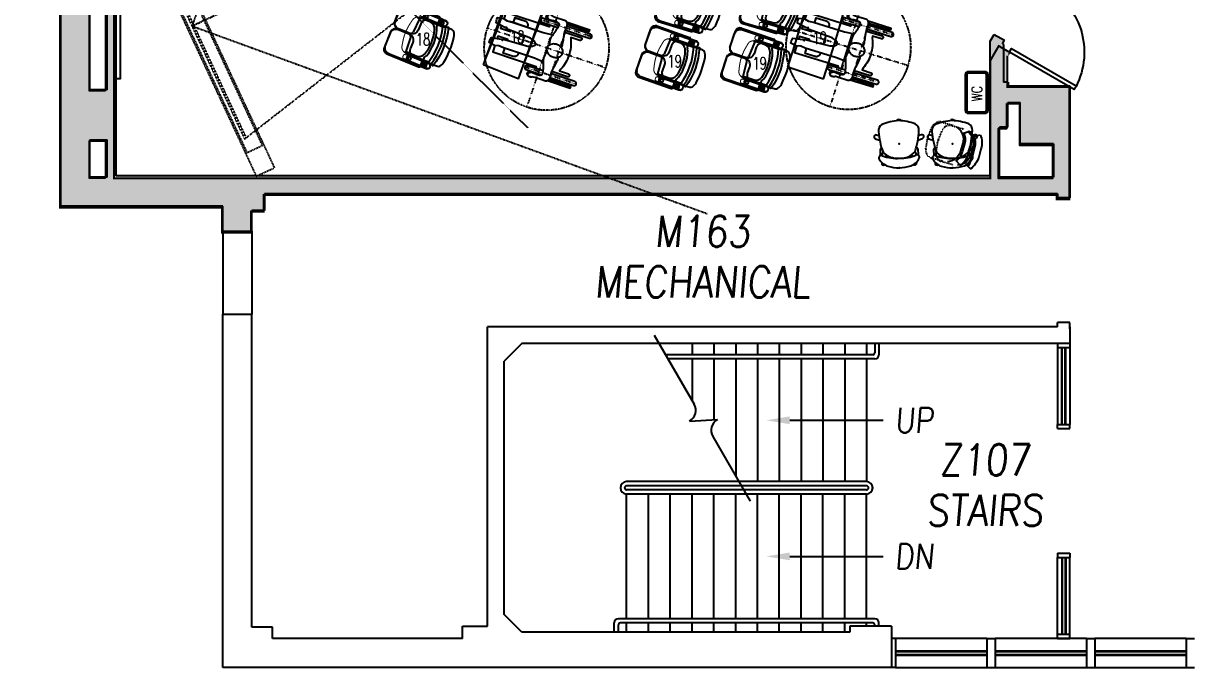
# Model space of a CAD drawing. Extents: x 689 to 4377, y 664 to 3532.
# Drawn here: x 3105 to 3669, y 664 to 974 of the extents above; entities that cross this region are included whole.
import ezdxf
from ezdxf.enums import TextEntityAlignment as Align

# ---------------------------------------------------------------- set-up
doc = ezdxf.new("R2010")
doc.units = 0
doc.header["$MEASUREMENT"] = 0
for name, pattern in [('CENTER2', [1.125, 0.75, -0.125, 0.125, -0.125]), ('DASHED2', [0.375, 0.25, -0.125]), ('DOT', [0.25, 0, -0.25]), ('DOT2', [0.125, 0, -0.125])]:
    doc.linetypes.add(name, pattern=pattern)
doc.layers.get('0').update_dxf_attribs({"linetype": 'CONTINUOUS'})
for name, color, linetype in [('162-A-TXT', 7, 'CONTINUOUS'), ('162-A1-FURN', 32, 'CONTINUOUS'), ('162-A1-OVHD', 41, 'DASHED2'), ('A-BELOW', 111, 'CONTINUOUS'), ('A-DOOR', 7, 'CONTINUOUS'), ('A-FS-ID', 6, 'CONTINUOUS'), ('A-FS-NM', 6, 'CONTINUOUS'), ('A-GLAZ', 191, 'CONTINUOUS'), ('A-STRS', 4, 'CONTINUOUS'), ('A-WL-EX', 171, 'CONTINUOUS'), ('A-WL-EX-HATCH', 213, 'CONTINUOUS'), ('class_ADA', 253, 'CONTINUOUS'), ('class_FILL', 252, 'CONTINUOUS'), ('class_FURN', 30, 'CONTINUOUS')]:
    doc.layers.add(name, color=color, linetype=linetype)
doc.styles.add('RomanS', font='romans.shx')
doc.styles.get("Standard").update_dxf_attribs({"font": 'ROMANS.shx', "width": 0.85, "oblique": 5, "height": 6})

# ---------------------------------------------------------------- blocks, each defined once
blk = doc.blocks.new('CHAIR-01A')
blk.add_lwpolyline([(-8.55, 6.53, -0.160866), (-2, 8.69), (2, 8.69, -0.160866), (8.55, 6.53), (7.04, 3.91, 0.171967), (2, 5.69), (-2, 5.69, 0.171967), (-7.04, 3.91)], format="xyb", close=True)
for points in [[(-1, 4.69), (-1, 5.69)], [(1, 4.69), (1, 5.69)]]:
    blk.add_lwpolyline(points)
blk.add_lwpolyline([(-8.61, 0, -0.318862), (-2, 4.69), (2, 4.69, -0.318862), (8.61, 0, -0.318862)], format="xyb")
at = {"linetype": 'DOT2', "ltscale": 0.5}
blk.add_lwpolyline([(8.99, -1.94, -0.013189), (9, -2.31), (9, -7.73, -0.382162), (5.44, -11.7), (0.44, -12.26, -0.055385), (-0.44, -12.26), (-5.44, -11.7, -0.382162), (-9, -7.73), (-9, -2.31, -0.013189), (-8.99, -1.94)], format="xyb", dxfattribs=at)
blk = doc.blocks.new('WC-SLIMJIM')
for points in [[(1.5, 0), (18.5, 0, 0.414214), (20, 1.5), (20, 9.5, 0.414214), (18.5, 11), (1.5, 11, 0.414214), (0, 9.5), (0, 1.5, 0.414214)], [(1.5, 0.75), (18.5, 0.75, 0.414214), (19.25, 1.5), (19.25, 9.5, 0.414214), (18.5, 10.25), (1.5, 10.25, 0.414214), (0.75, 9.5), (0.75, 1.5, 0.414214)]]:
    blk.add_lwpolyline(points, format="xyb", close=True)
at = {"style": 'RomanS', "width": 0.75}
blk.add_text('WC', height=5, dxfattribs=at).set_placement((9.38, 5.35), align=Align.MIDDLE_CENTER)
blk = doc.blocks.new('DR-36')
blk.add_lwpolyline([(36, 0, 0.414214), (0, 36), (0, 0), (2, 0), (2, 35.94)], format="xyb")
blk = doc.blocks.new('IT-SCRN-10-R')
at = {"linetype": 'DASHED2', "ltscale": 0.5}
for points in [[(186.68, -186.68), (0, 0), (186.68, 186.68)], [(0, 60), (262.5, 0), (0, -60)]]:
    blk.add_lwpolyline(points, dxfattribs=at)
for points in [[(-2.5, 78.62), (7.25, 78.62), (7.25, -64.38), (-2.5, -64.38)], [(-1.75, 66.44), (6.5, 66.44), (6.5, -63.62), (-1.75, -63.62)]]:
    blk.add_lwpolyline(points, close=True, dxfattribs=at)
at = {"linetype": 'DASHED2', "ltscale": 0.4}
blk.add_lwpolyline([(0, 60), (1, 60), (1, -60), (0, -60)], close=True, dxfattribs=at)
at = {"linetype": 'DASHED2', "ltscale": 0.5, "const_width": 1}
blk.add_lwpolyline([(262.5, -7.5), (280.5, -7.5), (280.5, 7.5), (262.5, 7.5)], close=True, dxfattribs=at)
at = {"linetype": 'CENTER2', "ltscale": 0.5}
blk.add_lwpolyline([(0, 0), (262.5, 0)], dxfattribs=at)
blk = doc.blocks.new('IT-SCRN-11-L')
at = {"linetype": 'DASHED2', "ltscale": 0.5}
for points in [[(186.68, -186.68), (0, 0), (186.68, 186.68)], [(0, 66), (290.4, 0), (0, -66)]]:
    blk.add_lwpolyline(points, dxfattribs=at)
for points in [[(-2.5, 70.38), (7.25, 70.38), (7.25, -84.62), (-2.5, -84.62)], [(-1.75, 69.62), (6.5, 69.62), (6.5, -72.44), (-1.75, -72.44)]]:
    blk.add_lwpolyline(points, close=True, dxfattribs=at)
at = {"linetype": 'DASHED2', "ltscale": 0.4}
blk.add_lwpolyline([(0, 66), (1, 66), (1, -66), (0, -66)], close=True, dxfattribs=at)
at = {"linetype": 'DASHED2', "ltscale": 0.5, "const_width": 1}
blk.add_lwpolyline([(290.4, -7.5), (308.4, -7.5), (308.4, 7.5), (290.4, 7.5)], close=True, dxfattribs=at)
at = {"linetype": 'CENTER2', "ltscale": 0.5}
blk.add_lwpolyline([(0, 0), (290.4, 0)], dxfattribs=at)
blk = doc.blocks.new('CHAIR-14-DT')
at = {"ltscale": 0.5, "flags": 128}
for points in [[(-14.44, 6.5), (-14.44, 3.25, -0.414214), (-17.44, 0.25), (-23.44, 0.25, -0.414214), (-26.44, 3.25), (-26.44, 9.5, -0.414214), (-23.44, 12.5), (-4, 12.5, -0.414214), (-2.5, 11), (-2.5, 11, -0.414214), (-4, 9.5), (-11.44, 9.5, 0.414214)], [(-14.44, -6.5), (-14.44, -3.25, 0.414214), (-17.44, -0.25), (-23.44, -0.25, 0.414214), (-26.44, -3.25), (-26.44, -9.5, 0.414214), (-23.44, -12.5), (-4, -12.5, 0.414214), (-2.5, -11), (-2.5, -11, 0.414214), (-4, -9.5), (-11.44, -9.5, -0.414214)]]:
    blk.add_lwpolyline(points, format="xyb", close=True, dxfattribs=at)
at = {"linetype": 'DOT2', "ltscale": 0.5, "const_width": 0.5}
for points in [[(-2.5, 10), (-2.5, 12), (-15.75, 12, 0.414214), (-16.5, 11.25), (-16.5, 10.75, 0.414214), (-15.75, 10)], [(-2.5, -10), (-2.5, -12), (-15.75, -12, -0.414214), (-16.5, -11.25), (-16.5, -10.75, -0.414214), (-15.75, -10)]]:
    blk.add_lwpolyline(points, format="xyb", close=True, dxfattribs=at)
at = {"linetype": 'DOT2', "ltscale": 0.5}
blk.add_lwpolyline([(-13.25, -9.25, 0.5, 0.5, 0), (-15.83, -9.25, 0.5, 0.5, -0.353134), (-18.76, -6.88, 0.5, 0.5, 0), (-19.15, -5.07, 0.5, 0.5, -0.053285), (-19.7, 0, 0.5, 0.5, -0.053285), (-19.15, 5.07, 0.5, 0.5, 0), (-18.76, 6.88, 0.5, 0.5, -0.353134), (-15.83, 9.25, 0.5, 0.5, 0), (-13.25, 9.25, 0, 0, 0)], format="xyseb", dxfattribs=at)
at = {"linetype": 'Continuous'}
blk.add_lwpolyline([(-12.64, 9.25), (-3.99, 9.25), (-1.44, 10, -0.144476), (-1.44, -10), (-3.99, -9.25), (-12.64, -9.25)], format="xyb", dxfattribs=at)
for points in [[(-8.09, 9.71), (-8.09, 10)], [(-8.09, 9.25), (-8.09, 9.5)], [(-6.09, 9.71), (-6.09, 10)], [(-6.09, 9.25), (-6.09, 9.5)], [(-8.09, -9.25), (-8.09, -9.5)], [(-8.09, -9.71), (-8.09, -10)], [(-6.09, -9.25), (-6.09, -9.5)], [(-6.09, -9.71), (-6.09, -10)]]:
    blk.add_lwpolyline(points, dxfattribs=at)
for radius, start, end in [(32.58, 343.5061, 16.4939), (34.08, 343.5581, 16.4419)]:
    blk.add_arc((-35.33, 0), radius, start, end, dxfattribs=at)
blk = doc.blocks.new('HC-TEMPL')
at = {"color": 253, "linetype": 'DOT'}
for p, q in [((0, 30), (0, -30)), ((-12, 19), (-12, -7)), ((12, 19), (12, -7)), ((-14.75, 6), (14.75, 6)), ((-30, 0), (30, 0))]:
    blk.add_line(p, q, dxfattribs=at)
at = {"color": 253}
for points in [[(-14, 5.86), (-14, 17), (-14.75, 17), (-14.75, 5.45)], [(14.75, 5.45), (14.75, 17), (14, 17), (14, 5.86)], [(6.97, 0.8), (6.57, -4), (6.57, -19.69), (6.29, -22.08), (6.85, -24.19), (6.36, -27.01), (5.45, -27.15), (3.76, -26.79), (2.91, -22.15), (3.34, -21.24), (2.63, -21.17), (2, -8.78), (1.3, -6.67), (0.52, -5.76), (0, -5.68), (-0.52, -5.76), (-1.3, -6.67), (-2, -8.78), (-2.63, -21.17), (-3.34, -21.24), (-2.91, -22.15), (-3.76, -26.79), (-5.45, -27.15), (-6.36, -27.01), (-6.85, -24.19), (-6.29, -22.08), (-6.57, -19.69), (-6.57, -4), (-6.97, 0.8)], [(-14.75, -4.5), (-14.75, -5), (-14, -5), (-14, -4.24)], [(-11, -2), (-10, -2), (-10, -24), (-6.8, -24)], [(6.8, -24), (10, -24), (10, -2), (11, -2)], [(14, -4.24), (14, -5), (14.75, -5), (14.75, -4.5)], [(-3.25, -24), (-2, -24), (-2, -19), (-2.52, -19)], [(2.52, -19), (2, -19), (2, -24), (3.25, -24)]]:
    blk.add_lwpolyline(points, dxfattribs=at)
for points in [[(-11, 5.86), (-11, 18, 1), (-13, 18), (-13, 6.02, 1)], [(13, 6.02), (13, 18, 1), (11, 18), (11, 5.86, 1)], [(-11, 6), (-10, 6), (-10, 14, -1), (-8.5, 14), (-8.5, 9.5), (-7.5, 9.75, -0.123106), (0, 11.25, -0.123106), (7.5, 9.75), (8.5, 9.5), (8.5, 14, -1), (10, 14), (10, 6), (11, 6)], [(-2.43, 6.71, 0.009012), (-3.41, 6.79, 0.040464), (-4.18, 6.76, 0.024009), (-6.95, 6.33, -0.02518), (-9.6, 5.92, -0.062246), (-12.47, 5.98, 0.115331), (-14.03, 5.85, 0.037518), (-14.31, 5.73, 0.035722), (-14.59, 5.57, 0.094361), (-15.15, 5, 0.148049), (-15.29, 4.51), (-15.29, -0.69), (-15.29, -1.61, -0.11973), (-15.36, -1.89, 0.046388), (-15.65, -2.59, 0.031539), (-15.71, -2.89, 0.017582), (-15.79, -3.44, 0.384464), (-15.01, -4.48, 0.325919), (-13.68, -3.86, 0.055549), (-13.4, -3.19, 0.074743), (-13.32, -2.66, 0.052222), (-13.42, -1.88, -0.045141), (-13.54, -0.97, -0.049351), (-13.43, 0.87, -0.103824), (-13.11, 1.7, -0.053783), (-12.93, 1.93, -0.074353), (-12.76, 2.05, -0.158953), (-12.03, 2.18, -0.041249), (-9.31, 1.56, -0.003698), (-7.91, 1.1, 0.006681), (-7.13, 0.86, 0.005459), (-6.14, 0.56, 0.007155), (-5.38, 0.36, 0.061185), (-4.97, 0.31, 0.015766), (-3.41, 0.36, 0.062077), (-2.61, 0.51, 0.029276), (-1.74, 0.85)], [(2.43, 6.71, -0.009012), (3.41, 6.79, -0.040464), (4.18, 6.76, -0.024009), (6.95, 6.33, 0.02518), (9.6, 5.92, 0.062246), (12.47, 5.98, -0.115331), (14.03, 5.85, -0.037518), (14.31, 5.73, -0.035722), (14.59, 5.57, -0.094361), (15.15, 5, -0.148049), (15.29, 4.51), (15.29, -0.69), (15.29, -1.61, 0.11973), (15.36, -1.89, -0.046388), (15.65, -2.59, -0.031539), (15.71, -2.89, -0.017582), (15.79, -3.44, -0.384464), (15.01, -4.48, -0.325919), (13.68, -3.86, -0.055549), (13.4, -3.19, -0.074743), (13.32, -2.66, -0.052222), (13.42, -1.88, 0.045141), (13.54, -0.97, 0.049351), (13.43, 0.87, 0.103824), (13.11, 1.7, 0.053783), (12.93, 1.93, 0.074353), (12.76, 2.05, 0.158953), (12.03, 2.18, 0.041249), (9.31, 1.56, 0.003698), (7.91, 1.1, -0.006681), (7.13, 0.86, -0.005459), (6.14, 0.56, -0.007155), (5.38, 0.36, -0.061185), (4.97, 0.31, -0.015766), (3.41, 0.36, -0.062077), (2.61, 0.51, -0.029276), (1.74, 0.85)], [(-13, 1.85), (-13, -6, 1), (-11, -6), (-11, 2, 1)], [(11, 2), (11, -6, 1), (13, -6), (13, 1.85, 1)], [(-6.57, -19), (-9, -19), (-9, -14, -0.414214), (-7, -12), (-6.57, -12)], [(-2.16, -12), (0, -12), (2.16, -12, -0.414214)], [(6.57, -12), (7, -12, -0.414214), (9, -14), (9, -19), (6.57, -19)]]:
    blk.add_lwpolyline(points, format="xyb", dxfattribs=at)
blk.add_lwpolyline([(0, 8.17, 0.122026), (-1.16, 7.89, 0.105329), (-2.22, 7, 0.087994), (-2.89, 5.74, 0.078725), (-3.14, 4.17, 0.078725), (-2.89, 2.6, 0.087994), (-2.22, 1.35, 0.105329), (-1.16, 0.46, 0.122026), (0, 0.17, 0.122026), (1.16, 0.46, 0.105329), (2.22, 1.35, 0.087994), (2.89, 2.6, 0.078725), (3.14, 4.17, 0.078725), (2.89, 5.74, 0.087994), (2.22, 7, 0.105329), (1.16, 7.89, 0.122026)], format="xyb", close=True, dxfattribs=at)
at = {"color": 253, "linetype": 'DOT'}
blk.add_circle((0, 0), 30, dxfattribs=at)
blk = doc.blocks.new('A$C1CEF12BC')
at = {"layer": '162-A1-FURN'}
blk.add_lwpolyline([(258.59, 266.5), (261.59, 266.5), (261.59, 74.5), (258.59, 74.5)], close=True, dxfattribs=at)
at = {"layer": '162-A1-FURN', "lineweight": 13}
blk.add_lwpolyline([(453.26, 74.5, 0.020285), (472.47, 128.1), (455.29, 133.48, -0.020285), (436.57, 81.26)], format="xyb", close=True, dxfattribs=at)
for points in [[(608.77, 79.65), (613.83, 95.99)], [(600.19, 74.5), (583.1, 80.15)]]:
    blk.add_lwpolyline(points, dxfattribs=at)
for radius in [840, 822]:
    blk.add_arc((-197.41, 338), radius, 341.71822, 18.28178, dxfattribs=at)
at = {"layer": 'A-WL-EX', "const_width": 1}
blk.add_lwpolyline([(258.59, 320), (258.59, 26.5), (680.59, 26.5), (680.59, 83.23), (684.64, 90.25), (689.84, 87.25), (688.84, 85.52), (688.84, 85.58), (688.84, 70.5), (718.59, 70.5), (718.59, 18.5), (718.59, 16.5), (712.59, 16.5), (712.59, 18.5), (330.61, 18.5), (330.61, 10.5), (324.59, 10.5), (324.59, 0.5), (310.59, 0.5), (310.59, 12.5), (232.59, 12.5), (232.59, 663.5)], dxfattribs=at)
at = {"layer": 'A-WL-EX', "lineweight": 13}
blk.add_lwpolyline([(258.59, 26.5), (258.59, 649.5)], dxfattribs=at)
for points in [[(246.59, 296.5), (254.34, 296.5), (254.34, 68.5), (246.59, 68.5)], [(246.59, 44.5), (254.34, 44.5), (254.34, 26.5), (246.59, 26.5)]]:
    blk.add_lwpolyline(points, close=True, dxfattribs=at)
at = {"layer": 'A-WL-EX'}
blk.add_lwpolyline([(688.59, 62.5), (694.59, 62.5), (694.59, 42.5), (710.59, 42.5), (710.59, 26.5), (684.59, 26.5), (684.59, 50.5), (688.59, 50.5)], close=True, dxfattribs=at)
at = {"layer": 'A-WL-EX-HATCH'}
for points in [[(232.59, 663.5), (246.59, 649.5), (232.59, 12.5), (246.59, 26.5)], [(688.84, 85.58), (680.59, 83.23), (688.59, 50.5), (680.59, 50.5)], [(258.59, 68.5), (246.59, 68.5), (258.59, 44.5), (246.59, 44.5)], [(718.59, 70.5), (694.59, 62.5), (688.84, 70.5), (688.84, 62.5)], [(718.59, 70.5), (710.59, 42.5), (718.59, 70.5), (694.59, 42.5)], [(718.59, 70.5), (694.59, 42.5), (718.59, 70.5), (694.59, 62.5)], [(718.59, 70.5), (712.59, 18.5), (718.59, 70.5), (710.59, 18.5)], [(718.59, 70.5), (710.59, 18.5), (718.59, 70.5), (710.59, 42.5)], [(718.59, 16.5), (712.59, 16.5), (718.59, 70.5), (712.59, 18.5)], [(684.59, 50.5), (680.59, 50.5), (684.59, 26.5), (680.59, 26.5)], [(232.59, 12.5), (246.59, 26.5), (310.59, 12.5), (310.59, 26.5)], [(310.59, 26.5), (310.59, 0.5), (310.59, 26.5), (324.59, 0.5)], [(310.59, 26.5), (324.59, 0.5), (310.59, 26.5), (324.59, 10.5)], [(310.59, 26.5), (324.59, 10.5), (310.59, 26.5), (330.61, 10.5)], [(310.59, 26.5), (330.61, 10.5), (310.59, 26.5), (330.61, 18.5)], [(310.59, 26.5), (330.61, 18.5), (710.59, 26.5), (710.59, 18.5)]]:
    blk.add_solid(points, dxfattribs=at)
at = {"layer": 'A-WL-EX-HATCH', "lineweight": 13}
for points in [[(254.34, 296.5), (258.59, 296.5), (254.34, 68.5), (258.59, 68.5)], [(680.59, 83.23), (688.84, 85.52), (684.64, 90.25), (689.84, 87.25)], [(254.34, 44.5), (258.59, 44.5), (254.34, 26.5), (258.59, 26.5)]]:
    blk.add_solid(points, dxfattribs=at)
at = {"layer": '162-A1-FURN', "lineweight": 13}
for name, p, rotation in [('HC-TEMPL', (466.89, 89.3), 251.4398700023165), ('CHAIR-14-DT', (547.7, 107.35), 342.8000000000013), ('CHAIR-14-DT', (588.27, 106.76), 343.599999999998), ('HC-TEMPL', (612.24, 89.65), 252.8100000000008), ('CHAIR-14-DT', (417.24, 89.47), 337.9850000000048), ('CHAIR-14-DT', (538.53, 79.56), 340.6499999999984), ('CHAIR-14-DT', (579.49, 78.81), 341.5499999999968)]:
    blk.add_blockref(name, p, dxfattribs=dict(at, rotation=rotation))
at = {"layer": '162-A1-FURN'}
for name, p, rotation in [('WC-SLIMJIM', (679.48, 57.86), 90), ('CHAIR-01A', (662.28, 42.79), 254.0343829216455), ('CHAIR-01A', (667.18, 41.11), 254.0343829216455)]:
    blk.add_blockref(name, p, dxfattribs=dict(at, rotation=rotation))
at = {"layer": '162-A1-OVHD', "xscale": -1}
for name, p, rotation in [('IT-SCRN-11-L', (271.09, 237.59), 180), ('IT-SCRN-10-R', (296.11, 99.88), 204.9999999999997)]:
    blk.add_blockref(name, p, dxfattribs=dict(at, rotation=rotation))
at = {"layer": 'A-DOOR', "xscale": -1, "rotation": 240.0000000000028}
blk.add_blockref('DR-36', (689.84, 87.25), dxfattribs=at)
at = {"layer": '162-A-TXT', "color": 7, "lineweight": 13, "style": 'RomanS', "width": 0.67}
for s, p in [('18', (407.37, 93.5)), ('18', (452.81, 94.58)), ('19', (598.5, 94.17)), ('19', (528.56, 82.9)), ('19', (569.5, 81.92))]:
    blk.add_text(s, height=6, dxfattribs=at).set_placement(p, align=Align.MIDDLE_CENTER)
blk = doc.blocks.new('KI-Concerto_Dual_Tablet')
at = {"layer": 'class_FURN'}
for p, q in [((1.58, 6.43), (1.28, 0.65)), ((20.72, 0.65), (20.42, 6.43)), ((-1.44, 0), (-1.44, -7.38)), ((1.44, -7.38), (1.44, 0)), ((-2.06, -18.28), (-2.06, -1.77)), ((-1.38, -1.08), (0.46, -1.08)), ((1.15, -1.77), (1.15, -8.74)), ((1.94, -4.54), (1.94, -6.76)), ((19.56, -10.22), (19.56, -4.62)), ((20.56, 0), (20.56, -7.38)), ((20.82, -1.88), (20.83, -8.84)), ((23.34, -1.19), (21.51, -1.19)), ((23.44, -7.38), (23.44, 0)), ((24.06, -18.38), (24.03, -1.87)), ((1.94, -6.76), (1.94, -10.79)), ((2.43, -10.11), (9.54, -10.56)), ((19.55, -10.22), (12.44, -10.68)), ((20.06, -6.76), (20.06, -10.79)), ((10.83, -11.94), (10.83, -18.28)), ((11.15, -12.06), (11.17, -18.41)), ((8.54, -20.57), (0.23, -20.57)), ((13.46, -20.7), (21.77, -20.68))]:
    blk.add_line(p, q, dxfattribs=at)
blk.add_lwpolyline([(1.94, -6.76), (1.94, -9.98)], dxfattribs=at)
for centre in [(0, 0.06), (22, 0.06), (0, -7.47), (22, -7.47)]:
    blk.add_circle(centre, 0.75, dxfattribs=at)
for centre, radius, start, end in [((3.08, 6.35), 1.5, 128.3464, 177), ((5.22, 3.64), 4.95, 98.4134, 128.3464), ((11, -31.76), 40.83, 80.8389, 99.1611), ((16.78, 3.64), 4.95, 51.6536, 81.5866), ((18.92, 6.35), 1.5, 3, 51.6536), ((0, 0), 1.44, 0, 180), ((11, -21.27), 21.99, 72.1273, 107.8727), ((22, 0), 1.44, 0, 180), ((-1.38, -1.77), 0.688, 90, 180), ((0.46, -1.77), 0.688, 0, 90), ((2.5, 0.08), 1.25, 211.5483, 307.2526), ((5.61, -5.08), 3.71, 105.3643, 171.524), ((5.92, -4.41), 4.4, 112.3171, 127.2526), ((11, -20.91), 20.43, 71.822, 108.178), ((16.25, -4.62), 3.31, 0, 70.167), ((16.08, -4.41), 4.4, 52.7474, 67.6829), ((19.5, 0.08), 1.25, 232.7474, 328.4517), ((21.51, -1.88), 0.688, 90.0968, 180.0968), ((23.34, -1.88), 0.688, 0.0968, 90.0968), ((0, -7.38), 1.44, 180, 0), ((2.52, -8.74), 1.38, 180, 266.3478), ((9.45, -11.94), 1.38, 360, 86.3478), ((12.53, -12.06), 1.38, 93.749, 180.0968), ((19.46, -8.85), 1.38, 273.749, 0.0968), ((22, -7.38), 1.44, 180, 0), ((0.23, -18.28), 2.29, 180, 270), ((8.54, -18.28), 2.29, 270, 360), ((13.46, -18.4), 2.29, 180.0968, 270.0968), ((21.77, -18.39), 2.29, 270.0968, 0.0968)]:
    blk.add_arc(centre, radius, start, end, dxfattribs=at)
for p in [(0, 0.06), (0, 0.06), (0, 0.06), (0, 0.06), (0, 0.06), (0, 0.06), (0, 0.06), (0, 0.06), (0, 0.06), (21.92, 0.06), (22, 0.06), (22, 0.06), (22, 0.06), (22, 0.06)]:
    blk.add_point(p, dxfattribs=at)
blk = doc.blocks.new('KI-Loose Castor')
at = {"layer": 'class_FURN'}
for p, q in [((-11.48, 2.41), (-9.33, 1.69)), ((-9.69, 3.85), (-10.77, 4.15)), ((9.12, 1.7), (11.25, 2.51)), ((10.7, 4.34), (9.42, 3.92)), ((-9.1, -2.78), (-9.04, -5.78)), ((-8.36, -2.27), (-8.61, -2.27)), ((-8.06, -4.76), (-8.04, -5.76)), ((-5.98, -5.49), (-6.5, -6.29)), ((6.45, -6.13), (5.93, -5.42)), ((8.14, -4.44), (8.16, -5.44)), ((8.34, -1.94), (8.59, -1.93)), ((9.1, -2.42), (9.16, -5.42)), ((-4.07, -6.41), (-4.34, -6.79)), ((4.01, -6.39), (4.27, -6.71))]:
    blk.add_line(p, q, dxfattribs=at)
for centre, radius, start, end in [((-0.11, 10.72), 1.01, 18.7082, 162.1633), ((-6.8, 6.47), 3.15, 118.4259, 189.9125), ((26.79, 8.81), 36.81, 184.4842, 200.4084), ((2.08, -17.11), 28.33, 94.6617, 111.5089), ((-1.4, -16.65), 27.8, 70.5697, 87.5757), ((-27.2, 7.73), 36.81, 341.8643, 357.7886), ((6.46, 6.73), 3.15, 352.3602, 63.8468), ((-11.13, 3.28), 0.941, 67.6895, 255.3497), ((10.98, 3.42), 0.957, 286.858, 108.8465), ((-8.6, -2.77), 0.5, 91.1364, 181.1364), ((-7.56, -4.75), 0.5, 96.2732, 181.1364), ((-0.62, 3.19), 10.2, 225.9302, 274.2118), ((0.71, 2.51), 9.5, 268.0128, 318.0789), ((1.2, 9.33), 16.33, 267.1253, 295.232), ((7.64, -4.45), 0.5, 1.1364, 85.4192), ((8.65, -6.56), 1.22, 337.829, 113.7554), ((8.6, -2.43), 0.5, 1.1364, 91.1364), ((-8.48, -6.9), 1.22, 68.5174, 204.4438), ((-2.09, -2.56), 8.93, 212.8047, 248.177), ((-7.41, -9.39), 0.951, 155.8217, 308.2644), ((-1.22, 11.69), 18.74, 248.6571, 274.8928), ((-0.2, 7.79), 19.35, 254.4033, 287.8695), ((2.09, -2.48), 8.93, 294.0958, 329.468), ((7.57, -9.26), 0.959, 228.6532, 29.288)]:
    blk.add_arc(centre, radius, start, end, dxfattribs=at)
for p in [(0, 0), (0.18, -11.56)]:
    blk.add_point(p, dxfattribs=at)
blk = doc.blocks.new('HC-WheelChair')
at = {"layer": 'class_ADA', "color": 253, "linetype": 'DOT'}
for p, q in [((0, 30), (0, -30)), ((-12, 19), (-12, -7)), ((12, 19), (12, -7)), ((-14.75, 6), (14.75, 6)), ((-30, 0), (30, 0))]:
    blk.add_line(p, q, dxfattribs=at)
at = {"layer": 'class_ADA', "color": 253}
for points in [[(-14, 5.86), (-14, 17), (-14.75, 17), (-14.75, 5.45)], [(14.75, 5.45), (14.75, 17), (14, 17), (14, 5.86)], [(6.97, 0.8), (6.57, -4), (6.57, -19.69), (6.29, -22.08), (6.85, -24.19), (6.36, -27.01), (5.45, -27.15), (3.76, -26.79), (2.91, -22.15), (3.34, -21.24), (2.63, -21.17), (2, -8.78), (1.3, -6.67), (0.52, -5.76), (0, -5.68), (-0.52, -5.76), (-1.3, -6.67), (-2, -8.78), (-2.63, -21.17), (-3.34, -21.24), (-2.91, -22.15), (-3.76, -26.79), (-5.45, -27.15), (-6.36, -27.01), (-6.85, -24.19), (-6.29, -22.08), (-6.57, -19.69), (-6.57, -4), (-6.97, 0.8)], [(-14.75, -4.5), (-14.75, -5), (-14, -5), (-14, -4.24)], [(-11, -2), (-10, -2), (-10, -24), (-6.8, -24)], [(6.8, -24), (10, -24), (10, -2), (11, -2)], [(14, -4.24), (14, -5), (14.75, -5), (14.75, -4.5)], [(-3.25, -24), (-2, -24), (-2, -19), (-2.52, -19)], [(2.52, -19), (2, -19), (2, -24), (3.25, -24)]]:
    blk.add_lwpolyline(points, dxfattribs=at)
for points in [[(-11, 5.86), (-11, 18, 1), (-13, 18), (-13, 6.02, 1)], [(13, 6.02), (13, 18, 1), (11, 18), (11, 5.86, 1)], [(-11, 6), (-10, 6), (-10, 14, -1), (-8.5, 14), (-8.5, 9.5), (-7.5, 9.75, -0.123106), (0, 11.25, -0.123106), (7.5, 9.75), (8.5, 9.5), (8.5, 14, -1), (10, 14), (10, 6), (11, 6)], [(-2.43, 6.71, 0.009012), (-3.41, 6.79, 0.040464), (-4.18, 6.76, 0.024009), (-6.95, 6.33, -0.02518), (-9.6, 5.92, -0.062246), (-12.47, 5.98, 0.115331), (-14.03, 5.85, 0.037518), (-14.31, 5.73, 0.035722), (-14.59, 5.57, 0.094361), (-15.15, 5, 0.148049), (-15.29, 4.51), (-15.29, -0.69), (-15.29, -1.61, -0.11973), (-15.36, -1.89, 0.046388), (-15.65, -2.59, 0.031539), (-15.71, -2.89, 0.017582), (-15.79, -3.44, 0.384464), (-15.01, -4.48, 0.325919), (-13.68, -3.86, 0.055549), (-13.4, -3.19, 0.074743), (-13.32, -2.66, 0.052222), (-13.42, -1.88, -0.045141), (-13.54, -0.97, -0.049351), (-13.43, 0.87, -0.103824), (-13.11, 1.7, -0.053783), (-12.93, 1.93, -0.074353), (-12.76, 2.05, -0.158953), (-12.03, 2.18, -0.041249), (-9.31, 1.56, -0.003698), (-7.91, 1.1, 0.006681), (-7.13, 0.86, 0.005459), (-6.14, 0.56, 0.007155), (-5.38, 0.36, 0.061185), (-4.97, 0.31, 0.015766), (-3.41, 0.36, 0.062077), (-2.61, 0.51, 0.029276), (-1.74, 0.85)], [(2.43, 6.71, -0.009012), (3.41, 6.79, -0.040464), (4.18, 6.76, -0.024009), (6.95, 6.33, 0.02518), (9.6, 5.92, 0.062246), (12.47, 5.98, -0.115331), (14.03, 5.85, -0.037518), (14.31, 5.73, -0.035722), (14.59, 5.57, -0.094361), (15.15, 5, -0.148049), (15.29, 4.51), (15.29, -0.69), (15.29, -1.61, 0.11973), (15.36, -1.89, -0.046388), (15.65, -2.59, -0.031539), (15.71, -2.89, -0.017582), (15.79, -3.44, -0.384464), (15.01, -4.48, -0.325919), (13.68, -3.86, -0.055549), (13.4, -3.19, -0.074743), (13.32, -2.66, -0.052222), (13.42, -1.88, 0.045141), (13.54, -0.97, 0.049351), (13.43, 0.87, 0.103824), (13.11, 1.7, 0.053783), (12.93, 1.93, 0.074353), (12.76, 2.05, 0.158953), (12.03, 2.18, 0.041249), (9.31, 1.56, 0.003698), (7.91, 1.1, -0.006681), (7.13, 0.86, -0.005459), (6.14, 0.56, -0.007155), (5.38, 0.36, -0.061185), (4.97, 0.31, -0.015766), (3.41, 0.36, -0.062077), (2.61, 0.51, -0.029276), (1.74, 0.85)], [(-13, 1.85), (-13, -6, 1), (-11, -6), (-11, 2, 1)], [(11, 2), (11, -6, 1), (13, -6), (13, 1.85, 1)], [(-6.57, -19), (-9, -19), (-9, -14, -0.414214), (-7, -12), (-6.57, -12)], [(-2.16, -12), (0, -12), (2.16, -12, -0.414214)], [(6.57, -12), (7, -12, -0.414214), (9, -14), (9, -19), (6.57, -19)]]:
    blk.add_lwpolyline(points, format="xyb", dxfattribs=at)
blk.add_lwpolyline([(0, 8.17, 0.122026), (-1.16, 7.89, 0.105329), (-2.22, 7, 0.087994), (-2.89, 5.74, 0.078725), (-3.14, 4.17, 0.078725), (-2.89, 2.6, 0.087994), (-2.22, 1.35, 0.105329), (-1.16, 0.46, 0.122026), (0, 0.17, 0.122026), (1.16, 0.46, 0.105329), (2.22, 1.35, 0.087994), (2.89, 2.6, 0.078725), (3.14, 4.17, 0.078725), (2.89, 5.74, 0.087994), (2.22, 7, 0.105329), (1.16, 7.89, 0.122026)], format="xyb", close=True, dxfattribs=at)
at = {"layer": 'class_ADA', "color": 252, "linetype": 'DOT2', "ltscale": 0.5}
blk.add_circle((0, 0), 30, dxfattribs=at)

msp = doc.modelspace()

# ---------------------------------------------------------------- hatches: boundary and pattern name
at = {"layer": 'class_FILL'}
h = msp.add_hatch(color=256, dxfattribs=at)
h.dxf.hatch_style = 1
h.paths.add_polyline_path([(3226.81344, 1696.49503), (3214.81344, 1696.49503), (3214.81344, 1868.49503), (3200.81344, 1868.49503), (3200.81344, 1662.49503), (3214.81344, 1662.49503), (3214.81344, 1672.49503), (3226.81344, 1672.49503)])
h.paths.add_polyline_path([(3607.43844, 1699.12003), (3579.18844, 1699.12003), (3579.18844, 1932.12003), (3570.18844, 1932.12003), (3570.18844, 1653.87003), (3579.18844, 1653.87003), (3579.18844, 1676.87003), (3607.43844, 1676.87003)])
h.paths.add_polyline_path([(3594.81344, 1551.49503), (3579.18844, 1551.49503), (3579.18844, 1617.87003), (3570.18844, 1617.87003), (3570.18844, 1531.49503), (3385.20844, 1531.49503), (3380.22928, 1530.16087), (3372.93844, 1522.87003), (3570.43844, 1522.87003), (3570.43844, 1402.9796), (3572.29253, 1399.76823), (3577.27218, 1402.64323), (3576.27218, 1404.37528), (3576.81344, 1404.68778), (3576.81344, 1424.49503), (3606.81344, 1424.49503), (3606.81344, 1446.49503), (3594.81344, 1446.49503), (3594.81344, 1489.49503), (3586.81344, 1489.49503), (3586.81344, 1483.49503), (3574.81344, 1483.49503), (3574.81344, 1543.49503), (3586.81344, 1543.49503), (3586.81344, 1537.49503), (3594.81344, 1537.49503)])
h.paths.add_polyline_path([(3586.81344, 1479.49503), (3586.81344, 1432.49503), (3578.81344, 1432.49503), (3578.81344, 1438.49503), (3574.81344, 1438.49503), (3574.81344, 1479.49503)], flags=16)
h.paths.add_polyline_path([(3385.20844, 1531.49503), (3381.56344, 1531.49503), (3380.22928, 1530.16087)], flags=17)
h.paths.add_polyline_path([(3380.22928, 1530.16087), (3353.0195, 1522.87003), (3372.93844, 1522.87003)], flags=17)
h.paths.add_polyline_path([(3214.81344, 1574.49503), (3200.81344, 1574.49503), (3200.81344, 1537.49503), (3122.81344, 1537.49503), (3122.81344, 886.49503), (3200.81344, 886.49503), (3200.81344, 874.49503), (3214.81344, 874.49503), (3214.81344, 884.49503), (3220.83678, 884.49503), (3220.83678, 892.49503), (3602.81344, 892.49503), (3602.81344, 890.49503), (3608.81344, 890.49503), (3608.81344, 892.49503), (3608.81344, 944.49503), (3579.06344, 944.49503), (3579.06344, 946.24503), (3576.81344, 946.24503), (3576.81344, 964.30229), (3576.27218, 964.61479), (3577.27218, 966.34684), (3572.29253, 969.22184), (3570.43844, 966.01046), (3570.43844, 901.12003), (3149.43844, 901.12003), (3149.43844, 1522.87003), (3353.0195, 1522.87003), (3380.22928, 1530.16087), (3381.56344, 1531.49503), (3214.81344, 1531.49503)])
h.paths.add_polyline_path([(3145.18844, 1523.49503), (3145.18844, 1446.49503), (3136.81344, 1446.49503), (3136.81344, 1523.49503)], flags=16)
h.paths.add_polyline_path([(3145.18844, 1422.49503), (3145.18844, 1194.49503), (3136.81344, 1194.49503), (3136.81344, 1422.49503)], flags=16)
h.paths.add_polyline_path([(3145.18844, 1170.49503), (3145.18844, 942.49503), (3136.81344, 942.49503), (3136.81344, 1170.49503)], flags=16)
h.paths.add_polyline_path([(3145.18844, 918.49503), (3145.18844, 900.49503), (3136.81344, 900.49503), (3136.81344, 918.49503)], flags=16)
h.paths.add_polyline_path([(3578.81344, 936.49503), (3584.81344, 936.49503), (3584.81344, 916.49503), (3600.81344, 916.49503), (3600.81344, 900.49503), (3574.81344, 900.49503), (3574.81344, 924.49503), (3578.81344, 924.49503)], flags=16)

# ---------------------------------------------------------------- linework, layer by layer
at = {"layer": 'A-BELOW'}
for p, q in [((3200.81344, 874.49503), (3200.81344, 834.49503)), ((3214.81344, 874.49503), (3214.81344, 834.49503)), ((3602.81344, 818.49503), (3602.81344, 781.49503)), ((3608.81344, 818.49503), (3608.81344, 781.49503)), ((3602.81344, 680.49503), (3602.81344, 717.49503)), ((3608.81344, 680.49503), (3608.81344, 717.49503)), ((3568.81344, 678.49503), (3524.81344, 678.49503)), ((3616.81344, 678.49503), (3572.81344, 678.49503)), ((3664.81344, 678.49503), (3620.81344, 678.49503)), ((3524.81344, 664.49503), (3568.81344, 664.49503)), ((3572.81344, 664.49503), (3616.81344, 664.49503)), ((3620.81344, 664.49503), (3664.81344, 664.49503))]:
    msp.add_line(p, q, dxfattribs=at)
at = {"layer": 'A-GLAZ'}
for p, q in [((3602.81344, 820.49503), (3602.81344, 818.49503)), ((3602.81344, 818.49503), (3608.81344, 818.49503)), ((3604.81344, 781.49503), (3604.81344, 818.49503)), ((3605.06344, 781.49503), (3605.06344, 818.49503)), ((3606.56344, 781.49503), (3606.56344, 818.49503)), ((3606.81344, 781.49503), (3606.81344, 818.49503)), ((3608.81344, 820.49503), (3608.81344, 818.49503)), ((3602.81344, 779.49503), (3602.81344, 781.49503)), ((3602.81344, 781.49503), (3608.81344, 781.49503)), ((3602.81344, 779.49503), (3608.81344, 779.49503)), ((3608.81344, 779.49503), (3608.81344, 781.49503)), ((3602.81344, 719.49503), (3608.81344, 719.49503)), ((3602.81344, 719.49503), (3602.81344, 717.49503)), ((3602.81344, 717.49503), (3608.81344, 717.49503)), ((3604.81344, 717.49503), (3604.81344, 680.49503)), ((3605.06344, 717.49503), (3605.06344, 680.49503)), ((3606.56344, 717.49503), (3606.56344, 680.49503)), ((3606.81344, 717.49503), (3606.81344, 680.49503)), ((3608.81344, 719.49503), (3608.81344, 717.49503)), ((3524.81344, 678.49503), (3522.81344, 678.49503)), ((3524.81344, 678.49503), (3524.81344, 664.49503)), ((3568.81344, 678.49503), (3568.81344, 664.49503)), ((3568.81344, 678.49503), (3572.81344, 678.49503)), ((3572.81344, 678.49503), (3572.81344, 664.49503)), ((3602.81344, 680.49503), (3608.81344, 680.49503)), ((3602.81344, 678.49503), (3602.81344, 680.49503)), ((3602.81344, 678.49503), (3608.81344, 678.49503)), ((3608.81344, 678.49503), (3608.81344, 680.49503)), ((3616.81344, 678.49503), (3616.81344, 664.49503)), ((3616.81344, 678.49503), (3620.81344, 678.49503)), ((3620.81344, 678.49503), (3620.81344, 664.49503)), ((3664.81344, 678.49503), (3664.81344, 664.49503)), ((3664.81344, 678.49503), (3668.81344, 678.49503)), ((3524.81344, 672.49503), (3568.81344, 672.49503)), ((3524.81344, 672.24503), (3568.81344, 672.24503)), ((3572.81344, 672.49503), (3616.81344, 672.49503)), ((3572.81344, 672.24503), (3616.81344, 672.24503)), ((3620.81344, 672.49503), (3664.81344, 672.49503)), ((3620.81344, 672.24503), (3664.81344, 672.24503)), ((3524.81344, 670.74503), (3568.81344, 670.74503)), ((3524.81344, 670.49503), (3568.81344, 670.49503)), ((3572.81344, 670.74503), (3616.81344, 670.74503)), ((3572.81344, 670.49503), (3616.81344, 670.49503)), ((3620.81344, 670.74503), (3664.81344, 670.74503)), ((3620.81344, 670.49503), (3664.81344, 670.49503)), ((3524.81344, 664.49503), (3522.81344, 664.49503)), ((3568.81344, 664.49503), (3572.81344, 664.49503)), ((3616.81344, 664.49503), (3620.81344, 664.49503)), ((3664.81344, 664.49503), (3668.81344, 664.49503))]:
    msp.add_line(p, q, dxfattribs=at)
at = {"layer": 'A-STRS'}
for p, q in [((3408.62601, 824.52288), (3427.81344, 791.28926)), ((3426.81344, 820.49503), (3426.81344, 814.99503)), ((3437.31344, 820.49503), (3437.31344, 814.99503)), ((3447.81344, 820.49503), (3447.81344, 814.99503)), ((3458.31344, 820.49503), (3458.31344, 814.99503)), ((3468.81344, 820.49503), (3468.81344, 814.99503)), ((3479.31344, 820.49503), (3479.31344, 814.99503)), ((3489.81344, 820.49503), (3489.81344, 814.99503)), ((3500.31344, 820.49503), (3500.31344, 814.99503)), ((3510.81344, 820.49503), (3510.81344, 814.99503)), ((3514.81344, 820.49503), (3514.81344, 815.99503)), ((3516.81344, 820.49503), (3516.81344, 814.99503)), ((3513.81344, 814.99503), (3414.12691, 814.99503)), ((3514.81344, 812.99503), (3415.28161, 812.99503)), ((3426.81344, 812.99503), (3426.81344, 793.02131)), ((3437.31344, 812.99503), (3437.31344, 783.79515)), ((3447.81344, 812.99503), (3447.81344, 756.64825)), ((3458.31344, 812.99503), (3458.31344, 753.99503)), ((3468.81344, 812.99503), (3468.81344, 753.99503)), ((3479.31344, 812.99503), (3479.31344, 753.99503)), ((3489.81344, 812.99503), (3489.81344, 753.99503)), ((3500.31344, 812.99503), (3500.31344, 753.99503)), ((3510.81344, 812.99503), (3510.81344, 753.99503)), ((3425.61729, 783.09311), (3439.0096, 783.89696)), ((3473.85324, 783.49503), (3518.81344, 783.49503)), ((3436.81344, 775.7008), (3454.81344, 744.52389)), ((3510.81344, 753.99503), (3395.31344, 753.99503)), ((3510.81344, 751.99503), (3395.31344, 751.99503)), ((3510.81344, 749.99503), (3395.31344, 749.99503)), ((3395.31344, 687.99503), (3395.31344, 747.99503)), ((3510.81344, 747.99503), (3395.31344, 747.99503)), ((3405.81344, 687.99503), (3405.81344, 747.99503)), ((3416.31344, 687.99503), (3416.31344, 747.99503)), ((3426.81344, 687.99503), (3426.81344, 747.99503)), ((3437.31344, 687.99503), (3437.31344, 747.99503)), ((3447.81344, 687.99503), (3447.81344, 747.99503)), ((3458.31344, 687.99503), (3458.31344, 747.99503)), ((3468.81344, 687.99503), (3468.81344, 747.99503)), ((3479.31344, 687.99503), (3479.31344, 747.99503)), ((3489.81344, 687.99503), (3489.81344, 747.99503)), ((3500.31344, 687.99503), (3500.31344, 747.99503)), ((3510.81344, 687.99503), (3510.81344, 747.99503)), ((3473.85324, 717.99503), (3518.81344, 717.99503)), ((3389.31344, 681.49503), (3389.31344, 685.99503)), ((3514.81344, 687.99503), (3391.31344, 687.99503)), ((3391.31344, 681.49503), (3391.31344, 684.99503)), ((3513.81344, 685.99503), (3392.31344, 685.99503)), ((3395.31344, 681.49503), (3395.31344, 685.99503)), ((3405.81344, 681.49503), (3405.81344, 685.99503)), ((3416.31344, 681.49503), (3416.31344, 685.99503)), ((3426.81344, 681.49503), (3426.81344, 685.99503)), ((3437.31344, 681.49503), (3437.31344, 685.99503)), ((3447.81344, 681.49503), (3447.81344, 685.99503)), ((3458.31344, 681.49503), (3458.31344, 685.99503)), ((3468.81344, 681.49503), (3468.81344, 685.99503)), ((3479.31344, 681.49503), (3479.31344, 685.99503)), ((3489.81344, 681.49503), (3489.81344, 685.99503)), ((3500.31344, 681.49503), (3500.31344, 685.99503)), ((3510.81344, 684.49503), (3510.81344, 685.99503)), ((3514.81344, 684.49503), (3514.81344, 684.99503)), ((3516.81344, 684.49503), (3516.81344, 685.99503))]:
    msp.add_line(p, q, dxfattribs=at)
for centre, radius, start, end in [((3513.81344, 815.99503), 1, 270, 0), ((3514.81344, 814.99503), 2, 270, 0), ((3422.61729, 788.28926), 6, 300, 30), ((3442.0096, 778.7008), 6, 120, 210), ((3395.31344, 750.99503), 3, 90, 270), ((3395.31344, 750.99503), 1, 90, 270), ((3510.81344, 750.99503), 3, 270, 90), ((3510.81344, 750.99503), 1, 270, 90), ((3391.31344, 685.99503), 2, 90, 180), ((3392.31344, 684.99503), 1, 90, 180), ((3513.81344, 684.99503), 1, 0, 90), ((3514.81344, 685.99503), 2, 0, 90)]:
    msp.add_arc(centre, radius, start, end, dxfattribs=at)
for points in [[(3473.85324, 781.62003), (3473.85324, 785.37003), (3462.60324, 783.49503)], [(3473.85324, 716.12003), (3473.85324, 719.87003), (3462.60324, 717.99503)]]:
    msp.add_solid(points, dxfattribs=at)
at = {"layer": 'A-WL-EX'}
for p, q in [((3122.81344, 886.49503), (3122.81344, 1537.49503)), ((3149.43844, 901.12003), (3149.43844, 1522.87003)), ((3136.81344, 942.49503), (3136.81344, 1170.49503)), ((3145.18844, 942.49503), (3145.18844, 1170.49503)), ((3570.43844, 966.01046), (3572.29253, 969.22184)), ((3570.43844, 901.12003), (3570.43844, 966.01046)), ((3572.29253, 969.22184), (3577.27218, 966.34684)), ((3576.27218, 964.61479), (3577.27218, 966.34684)), ((3576.27218, 964.61479), (3576.81344, 964.30229)), ((3576.81344, 964.30229), (3576.81344, 946.24503)), ((3145.18844, 942.49503), (3136.81344, 942.49503)), ((3579.06344, 946.24503), (3576.81344, 946.24503)), ((3579.06344, 946.24503), (3579.06344, 944.49503)), ((3579.06344, 944.49503), (3608.81344, 944.49503)), ((3608.81344, 944.49503), (3608.81344, 892.49503)), ((3578.81344, 936.49503), (3584.81344, 936.49503)), ((3578.81344, 924.49503), (3578.81344, 936.49503)), ((3584.81344, 916.49503), (3584.81344, 936.49503)), ((3574.81344, 900.49503), (3574.81344, 924.49503)), ((3578.81344, 924.49503), (3574.81344, 924.49503)), ((3136.81344, 900.49503), (3136.81344, 918.49503)), ((3136.81344, 918.49503), (3145.18844, 918.49503)), ((3145.18844, 900.49503), (3145.18844, 918.49503)), ((3600.81344, 916.49503), (3584.81344, 916.49503)), ((3600.81344, 916.49503), (3600.81344, 900.49503)), ((3145.18844, 900.49503), (3136.81344, 900.49503)), ((3570.43844, 901.12003), (3149.43844, 901.12003)), ((3600.81344, 900.49503), (3574.81344, 900.49503)), ((3602.81344, 892.49503), (3220.83678, 892.49503)), ((3220.83678, 892.49503), (3220.83678, 884.49503)), ((3602.81344, 892.49503), (3602.81344, 890.49503)), ((3608.81344, 892.49503), (3608.81344, 890.49503)), ((3200.81344, 886.49503), (3122.81344, 886.49503)), ((3200.81344, 874.49503), (3200.81344, 886.49503)), ((3608.81344, 890.49503), (3602.81344, 890.49503)), ((3220.83678, 884.49503), (3214.81344, 884.49503)), ((3214.81344, 874.49503), (3214.81344, 884.49503)), ((3200.81344, 874.49503), (3214.81344, 874.49503)), ((3200.81344, 664.49503), (3200.81344, 834.49503)), ((3200.81344, 834.49503), (3214.81344, 834.49503)), ((3214.81344, 683.99503), (3214.81344, 834.49503)), ((3608.81344, 830.49503), (3602.81344, 830.49503)), ((3602.81344, 828.49503), (3602.81344, 830.49503)), ((3608.81344, 827.49503), (3608.81344, 830.49503)), ((3328.31344, 684.49503), (3328.31344, 828.49503)), ((3602.81344, 828.49503), (3328.31344, 828.49503)), ((3608.81344, 828.49503), (3608.81344, 820.49503)), ((3344.79873, 820.49503), (3336.31344, 812.00975)), ((3608.81344, 820.49503), (3344.79873, 820.49503)), ((3336.31344, 689.98031), (3336.31344, 812.00975)), ((3344.79873, 681.49503), (3336.31344, 689.98031)), ((3224.81344, 683.99503), (3214.81344, 683.99503)), ((3224.81344, 678.49503), (3224.81344, 683.99503)), ((3316.31344, 684.49503), (3328.31344, 684.49503)), ((3316.31344, 678.49503), (3316.31344, 684.49503)), ((3522.81344, 684.49503), (3502.81344, 684.49503)), ((3502.81344, 684.49503), (3502.81344, 681.49503)), ((3522.81344, 684.49503), (3522.81344, 678.49503)), ((3316.31344, 678.49503), (3224.81344, 678.49503)), ((3502.81344, 681.49503), (3344.79873, 681.49503)), ((3522.81344, 678.49503), (3522.81344, 664.49503)), ((3522.81344, 664.49503), (3200.81344, 664.49503))]:
    msp.add_line(p, q, dxfattribs=at)
at = {"layer": 'class_FURN'}
for p, q in [((3326.42482, 954.62644), (3345.14574, 1006.84818)), ((3362.32224, 1001.46602), (3343.10868, 947.87003)), ((3343.10868, 947.87003), (3326.42482, 954.62644)), ((3472.94824, 953.51646), (3490.03969, 947.87003))]:
    msp.add_line(p, q, dxfattribs=at)
for radius in [840, 822]:
    msp.add_arc((2692.43844, 1211.37003), radius, 341.71822287, 18.28177713, dxfattribs=at)

# ---------------------------------------------------------------- block references
at = {"layer": 'A-WL-EX'}
msp.add_blockref('A$C1CEF12BC', (2889.85154, 873.37003), dxfattribs=at)
at = {"layer": 'class_ADA'}
for p, rotation in [((3356.74101, 962.6657), 251.4398700023163), ((3502.0874, 963.01714), 252.8100000000025)]:
    msp.add_blockref('HC-WheelChair', p, dxfattribs=dict(at, rotation=rotation))
at = {"layer": 'class_FURN'}
for p, rotation in [((3435.20091, 992.96161), 252.7999999999996), ((3475.69951, 992.31029), 253.5999999999978), ((3305.88336, 975.2005), 247.9850000000048), ((3426.48427, 965.25005), 250.6499999999976), ((3467.255, 964.46771), 251.5499999999977)]:
    msp.add_blockref('KI-Concerto_Dual_Tablet', p, dxfattribs=dict(at, rotation=rotation))
for p in [(3526.47814, 916.58619), (3552.22489, 916.58619)]:
    msp.add_blockref('KI-Loose Castor', p, dxfattribs=at)

# ---------------------------------------------------------------- texts
at = {"layer": 'A-FS-ID', "oblique": 5, "width": 0.85}
for s, p in [('M163', (3431.81251, 874.40036)), ('Z107', (3567.77273, 764.43608))]:
    msp.add_text(s, height=15, dxfattribs=at).set_placement(p, align=Align.MIDDLE)
at = {"layer": 'A-FS-NM', "oblique": 5, "width": 0.85}
for s, p in [('MECHANICAL', (3431.81251, 850.11465)), ('STAIRS', (3567.77273, 740.15036))]:
    msp.add_text(s, height=15, dxfattribs=at).set_placement(p, align=Align.MIDDLE)
at = {"layer": 'A-STRS', "oblique": 5, "width": 0.85}
for s, p in [('UP', (3533.84868, 783.49503)), ('DN', (3533.84868, 717.99503))]:
    msp.add_text(s, height=12, dxfattribs=at).set_placement(p, align=Align.MIDDLE)

doc.saveas('drawing.dxf')
